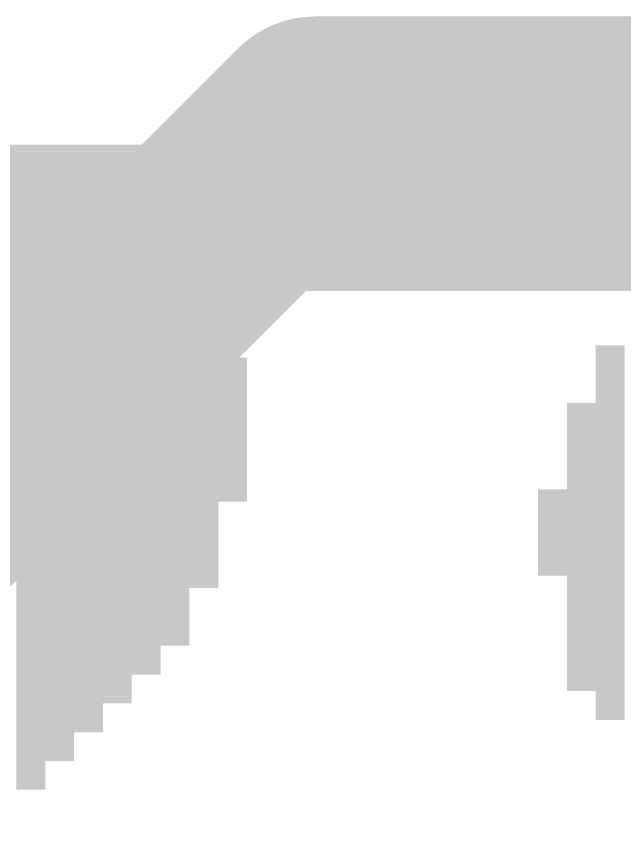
# Model space of a CAD drawing. Extents: x -32 to 75, y -41 to 41.
# Drawn here: x 14.19 to 15.034, y 36.732 to 37.871 of the extents above; entities that cross this region are included whole.
import ezdxf

# ---------------------------------------------------------------- set-up
doc = ezdxf.new("R2010")
doc.units = 0
for name, color, linetype in [('1', 12, 'CONTINUOUS'), ('16', 132, 'CONTINUOUS'), ('22', 40, 'CONTINUOUS'), ('51', 53, 'CONTINUOUS')]:
    doc.layers.add(name, color=color, linetype=linetype)

# ---------------------------------------------------------------- blocks, each defined once
blk = doc.blocks.new('RECT')
blk.add_solid([(-0.5, -0.5), (0.5, -0.5), (-0.5, 0.5), (0.5, 0.5)])

msp = doc.modelspace()

# ---------------------------------------------------------------- linework, layer by layer
at = {"layer": '1', "const_width": 0.3048}
for points in [[(14.605, 37.719), (13.97, 37.084)], [(16.002, 37.719), (14.605, 37.719)]]:
    msp.add_lwpolyline(points, dxfattribs=at)
at = {"layer": '1', "const_width": 0.1524}
for points in [[(14.605, 37.7952, 1), (14.605, 37.6428)], [(14.6589, 37.6651, 1), (14.5511, 37.7729)]]:
    msp.add_lwpolyline(points, format="xyb", dxfattribs=at)
at = {"layer": '16', "const_width": 0.2032}
msp.add_lwpolyline([(20.574, 37.592), (12.1921, 37.592)], dxfattribs=at)
at = {"layer": '51', "const_width": 0.2032}
msp.add_lwpolyline([(17.78, 1.27, 1), (17.78, 36.83, 1), (17.78, 1.27)], format="xyb", dxfattribs=at)

# ---------------------------------------------------------------- block references
at = {"layer": '22', "yscale": 0.04, "rotation": 90}
for p, xscale in [((14.25, 37.258), 0.84), ((14.29, 37.278), 0.8), ((14.33, 37.298), 0.76), ((14.37, 37.318), 0.72), ((14.21, 37.538), 0.2), ((14.41, 37.298), 0.6), ((14.45, 37.298), 0.44), ((15.014, 37.155), 0.52), ((14.49, 37.298), 0.2), ((14.974, 37.135), 0.4), ((14.934, 37.155), 0.12), ((14.21, 36.998), 0.4)]:
    msp.add_blockref('RECT', p, dxfattribs=dict(at, xscale=xscale))

doc.saveas('drawing.dxf')
